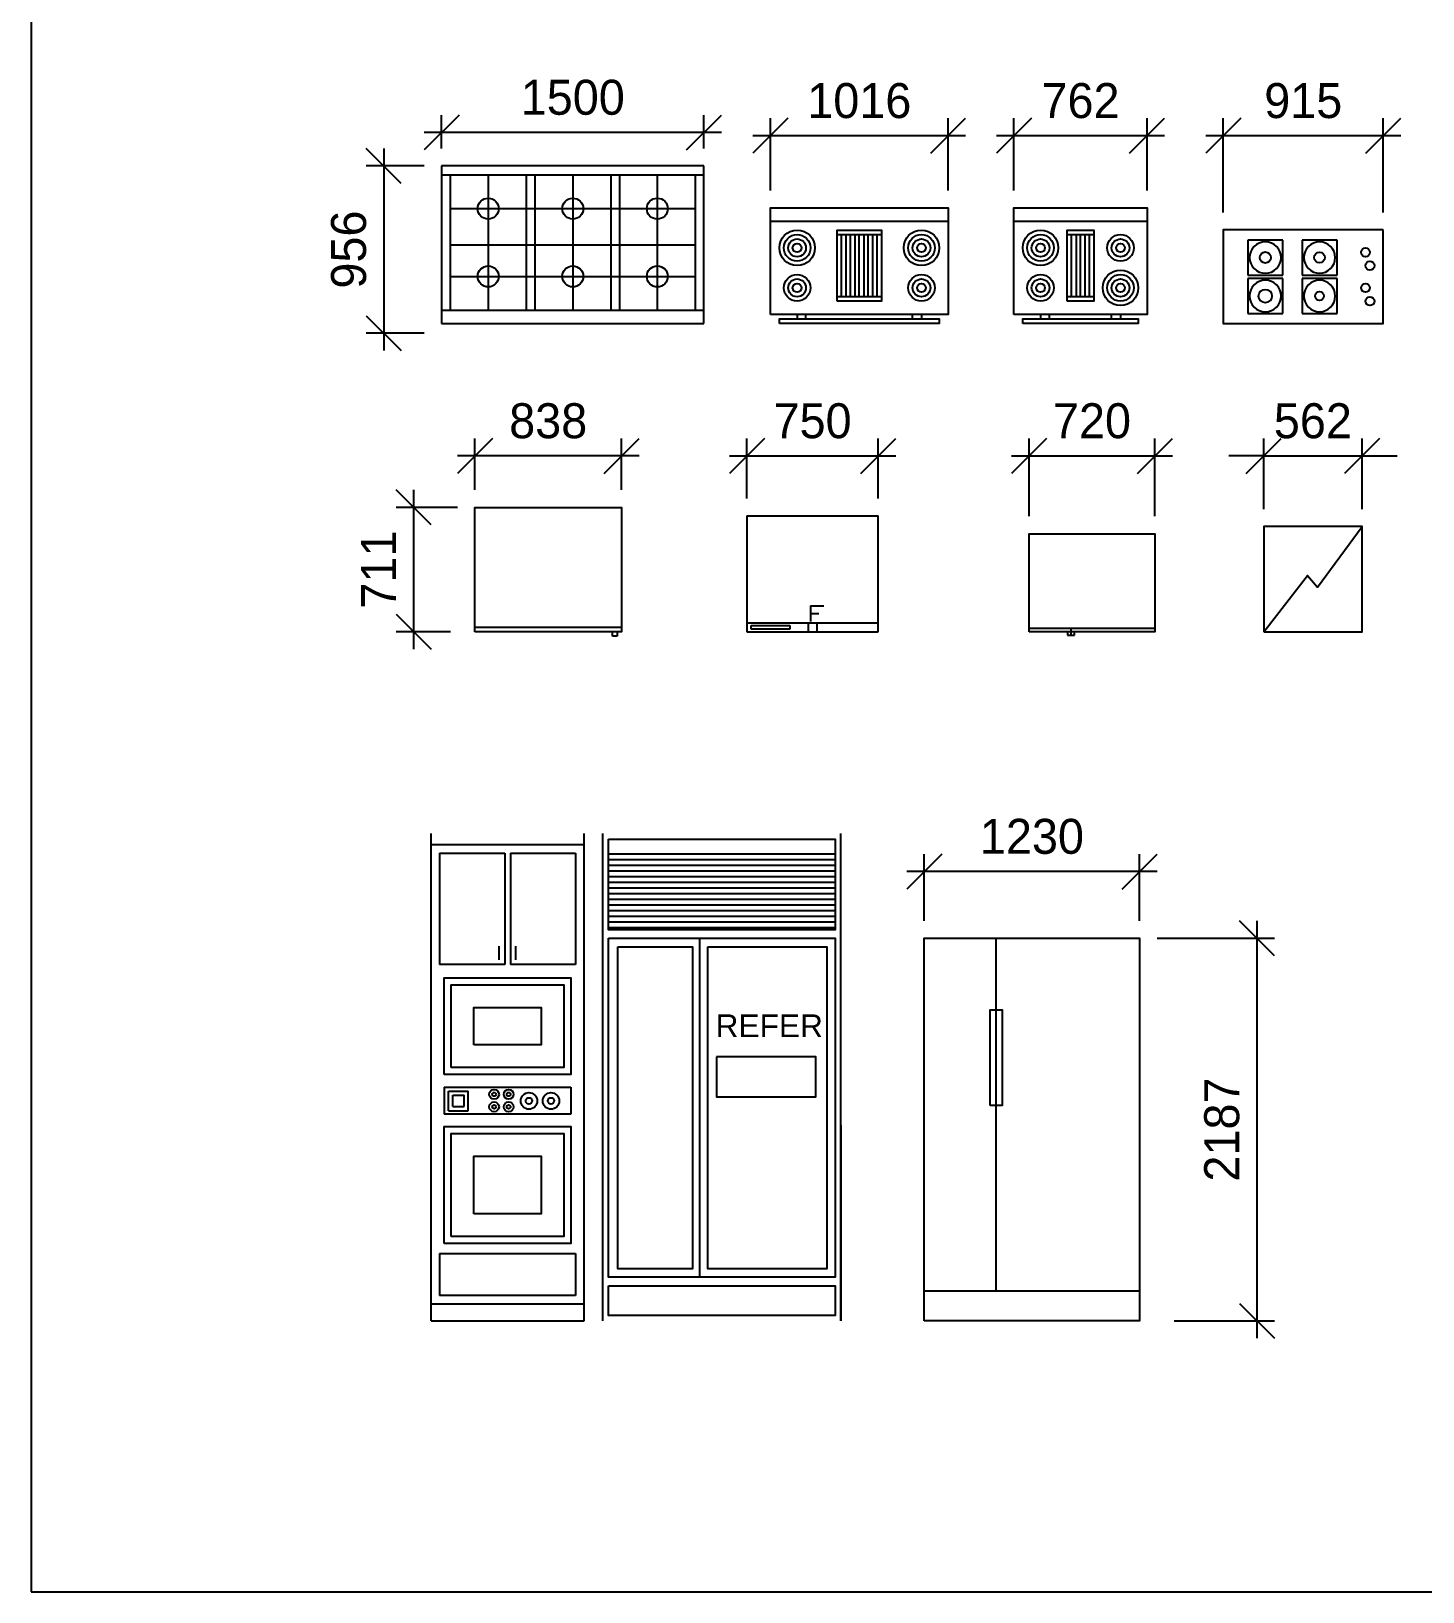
# Model space of a CAD drawing. Header units: millimetres. Extents: x 3103 to 179340, y -10977 to 70536.
# Drawn here: x 3103 to 11059, y 26462 to 35384 of the extents above; entities that cross this region are included whole.
import ezdxf

# ---------------------------------------------------------------- set-up
doc = ezdxf.new("R2010")
doc.units = ezdxf.units.MM
doc.header["$LTSCALE"] = 0.5
for name, color, linetype in [('kuhnja', 190, 'Continuous'), ('kuhnja-RefEdit0', 190, 'Continuous'), ('MEBEL', 1, 'Continuous')]:
    doc.layers.add(name, color=color, linetype=linetype)
doc.styles.add('NOTES', font='ARIAL.TTF', dxfattribs={"height": 4})
doc.styles.add('WROMLATS', font='wromlats.shx', dxfattribs={"bigfont": 'bigfont.shx'})
doc.dimstyles.new('juka', dxfattribs={"dimscale": 100, "dimtxt": 2, "dimasz": 2, "dimexe": 1, "dimexo": 1, "dimgap": 1, "dimtad": 1, "dimtoh": 1, "dimdec": 0, "dimzin": 0, "dimdsep": 46, "dimtxsty": 'WROMLATS', "dimblk": 'OBLIQUE', "dimcen": -3, "dimdle": 1, "dimclrd": 256, "dimclre": 256, "dimclrt": 256, "dimadec": 0, "dimazin": 0, "dimtfac": 1, "dimtdec": 0, "dimtix": 1, "dimtmove": 2, "dimatfit": 3, "dimldrblk": 'ORIGIN2', "dimfxl": 1, "dimtvp": 2.5, "dimtolj": 1, "dimtzin": 0, "dimarcsym": 0})

# ---------------------------------------------------------------- blocks, each defined once
blk = doc.blocks.new('Cooktop Gas 01_11')
at = {"layer": 'kuhnja', "linetype": 'Continuous'}
for p, q in [((1500, 900), (0, 900)), ((0, 900), (0, 0)), ((1500, 0), (1500, 900)), ((0, 850), (1500, 850)), ((50, 850), (50, 75)), ((266.7, 850), (266.7, 75)), ((483.3, 850), (483.3, 75)), ((533.3, 850), (533.3, 75)), ((750, 850), (750, 75)), ((966.7, 850), (966.7, 75)), ((1016.7, 850), (1016.7, 75)), ((1233.3, 850), (1233.3, 75)), ((1450, 850), (1450, 75)), ((50, 656.2), (1450, 656.2)), ((50, 450), (1450, 450)), ((50, 268.8), (1450, 268.8)), ((0, 75), (1500, 75)), ((0, 0), (1500, 0))]:
    blk.add_line(p, q, dxfattribs=at)
for centre in [(266.7, 656.2), (750, 656.2), (1233.3, 656.2), (266.7, 268.8), (750, 268.8), (1233.3, 268.8)]:
    blk.add_circle(centre, 60, dxfattribs=at)
blk = doc.blocks.new('Refrigerator-2 door - 36 in top')
at = {"layer": 'kuhnja'}
for p, q in [((0, -26.999999), (36, -26.999999)), ((11, -27.999999), (11, -28.999999)), ((11, -28.999999), (13, -28.999999)), ((12, -26.999999), (12, -28.999999)), ((13, -28.999999), (13, -27.999999))]:
    blk.add_line(p, q, dxfattribs=at)
blk.add_lwpolyline([(0, -27.999999), (0, 0), (36, 0), (36, -27.999999)], close=True, dxfattribs=at)
blk = doc.blocks.new('Refrigerator-2 door - 36 in front')
for p, q in [((12, 5), (12, 64)), ((0, 5), (36, 5))]:
    blk.add_line(p, q)
for points in [[(0, 0), (0, 64), (36, 64), (36, 0)], [(11, 36), (11, 52), (13, 52), (13, 36)]]:
    blk.add_lwpolyline(points, close=True)
blk = doc.blocks.new('REFRE2')
at = {"layer": 'kuhnja'}
blk.add_lwpolyline([(-562.5, -600.8), (-311, -278.5), (-255.2, -346.7), (0, 0)], dxfattribs=at)
blk.add_lwpolyline([(-562.5, -600.8), (0, -600.8), (0, 0), (-562.5, 0)], close=True, dxfattribs=at)
blk = doc.blocks.new('k_1')
at = {"layer": 'kuhnja'}
for p, q in [((-1016, -76.2), (0, -76.2)), ((-635, -152.4), (-381, -152.4)), ((-609.6, -508), (-609.6, -152.4)), ((-584.2, -152.4), (-584.2, -508)), ((-558.8, -508), (-558.8, -152.4)), ((-533.4, -152.4), (-533.4, -508)), ((-508, -508), (-508, -152.4)), ((-482.6, -152.4), (-482.6, -508)), ((-457.2, -508), (-457.2, -152.4)), ((-431.8, -152.4), (-431.8, -508)), ((-406.4, -508), (-406.4, -152.4)), ((-381, -508), (-635, -508)), ((-863.6, -609.6), (-863.6, -635)), ((-812.8, -635), (-812.8, -609.6)), ((-203.2, -635), (-203.2, -609.6)), ((-152.4, -609.6), (-152.4, -635))]:
    blk.add_line(p, q, dxfattribs=at)
for points in [[(-1016, -609.6), (-1016, 0), (0, 0), (0, -609.6)], [(-635, -533.4), (-635, -127), (-381, -127), (-381, -533.4)], [(-965.2, -660.4), (-965.2, -635), (-50.8, -635), (-50.8, -660.4)]]:
    blk.add_lwpolyline(points, close=True, dxfattribs=at)
for centre, radius in [((-863.6, -228.6), 101.6), ((-863.6, -228.6), 76.2), ((-863.6, -228.6), 50.8), ((-152.4, -228.6), 101.6), ((-152.4, -228.6), 76.2), ((-152.4, -228.6), 50.8), ((-863.6, -228.6), 25.4), ((-152.4, -228.6), 25.4), ((-863.6, -457.2), 76.2), ((-863.6, -457.2), 50.8), ((-863.6, -457.2), 25.4), ((-152.4, -457.2), 76.2), ((-152.4, -457.2), 50.8), ((-152.4, -457.2), 25.4)]:
    blk.add_circle(centre, radius, dxfattribs=at)
blk = doc.blocks.new('K_2')
at = {"layer": 'kuhnja'}
for p, q in [((-762, 533.4), (0, 533.4)), ((-457.2, 457.2), (-304.8, 457.2)), ((-431.8, 101.6), (-431.8, 457.2)), ((-406.4, 457.2), (-406.4, 101.6)), ((-381, 101.6), (-381, 457.2)), ((-355.6, 457.2), (-355.6, 101.6)), ((-330.2, 101.6), (-330.2, 457.2)), ((-304.8, 101.6), (-457.2, 101.6)), ((-609.6, 0), (-609.6, -25.4)), ((-558.8, -25.4), (-558.8, 0)), ((-203.2, -25.4), (-203.2, 0)), ((-152.4, 0), (-152.4, -25.4))]:
    blk.add_line(p, q, dxfattribs=at)
for points in [[(-762, 0), (-762, 609.6), (0, 609.6), (0, 0)], [(-457.2, 76.2), (-457.2, 482.6), (-304.8, 482.6), (-304.8, 76.2)], [(-711.2, -50.8), (-711.2, -25.4), (-50.8, -25.4), (-50.8, -50.8)]]:
    blk.add_lwpolyline(points, close=True, dxfattribs=at)
for centre, radius in [((-609.6, 381), 101.6), ((-609.6, 381), 76.2), ((-152.4, 381), 76.2), ((-609.6, 381), 50.8), ((-609.6, 381), 25.4), ((-152.4, 381), 50.8), ((-152.4, 381), 25.4), ((-609.6, 152.4), 76.2), ((-609.6, 152.4), 50.8), ((-152.4, 152.4), 101.6), ((-152.4, 152.4), 76.2), ((-152.4, 152.4), 50.8), ((-609.6, 152.4), 25.4), ((-152.4, 152.4), 25.4)]:
    blk.add_circle(centre, radius, dxfattribs=at)
blk = doc.blocks.new('K2-9')
at = {"layer": 'kuhnja-RefEdit0'}
for p, q in [((0, -685.8), (838.2, -685.8)), ((787.4, -736.6), (787.4, -711.2)), ((812.8, -711.2), (812.8, -736.6)), ((812.8, -736.6), (787.4, -736.6))]:
    blk.add_line(p, q, dxfattribs=at)
blk.add_lwpolyline([(0, -711.2), (0, 0), (838.2, 0), (838.2, -711.2)], close=True, dxfattribs=at)
blk = doc.blocks.new('*X556')
at = {"color": 0}
for p, q in [((124.86, 259), (164.86, 259)), ((124.86, 258), (164.86, 258)), ((124.86, 257), (164.86, 257)), ((124.86, 256), (164.86, 256)), ((124.86, 255), (164.86, 255)), ((124.86, 254), (164.86, 254)), ((124.86, 253), (164.86, 253)), ((124.86, 252), (164.86, 252)), ((124.86, 251), (164.86, 251)), ((124.86, 250), (164.86, 250)), ((124.86, 249), (164.86, 249)), ((124.86, 248), (164.86, 248)), ((124.86, 247), (164.86, 247)), ((124.86, 246), (164.86, 246))]:
    blk.add_line(p, q, dxfattribs=at)
blk = doc.blocks.new('pe')
at = {"layer": 'kuhnja'}
for p, q in [((140.6, 476.7), (140.6, 276.7)), ((340.6, 476.7), (140.6, 476.7)), ((340.6, 276.7), (340.6, 476.7)), ((450.6, 476.7), (450.6, 276.7)), ((650.6, 476.7), (450.6, 476.7)), ((650.6, 276.7), (650.6, 476.7)), ((140.6, 276.7), (340.6, 276.7)), ((450.6, 276.7), (650.6, 276.7)), ((140.6, 256.7), (140.6, 56.7)), ((340.6, 256.7), (140.6, 256.7)), ((340.6, 56.7), (340.6, 256.7)), ((450.6, 256.7), (450.6, 56.7)), ((650.6, 256.7), (450.6, 256.7)), ((650.6, 56.7), (650.6, 256.7)), ((140.6, 56.7), (340.6, 56.7)), ((450.6, 56.7), (650.6, 56.7))]:
    blk.add_line(p, q, dxfattribs=at)
blk.add_lwpolyline([(915, 535), (0, 535), (0, 0), (915, 0)], close=True, dxfattribs=at)
for centre, radius in [((240.6, 376.7), 31.8), ((550.6, 376.7), 30.5), ((813.4, 406.4), 25.4), ((838.8, 330.2), 25.4), ((240.6, 156.7), 38.1), ((550.6, 156.7), 25.4), ((813.4, 203.2), 25.4), ((838.8, 127), 25.4)]:
    blk.add_circle(centre, radius, dxfattribs=at)
for centre, start, end in [((240.6, 376.7), 0, 180), ((550.6, 376.7), 0, 180), ((240.6, 376.7), 180, 0), ((550.6, 376.7), 180, 0), ((240.6, 156.7), 0, 180), ((550.6, 156.7), 0, 180), ((240.6, 156.7), 180, 0), ((550.6, 156.7), 180, 0)]:
    blk.add_arc(centre, 90, start, end, dxfattribs=at)
blk = doc.blocks.new('_Oblique')
at = {"color": 0, "lineweight": -2}
blk.add_line((-0.5, -0.5), (0.5, 0.5), dxfattribs=at)
blk = doc.blocks.new('*D795')
at = {"layer": 'Defpoints', "color": 0, "transparency": 16777216}
for p in [(7329.2, 34786.1), (7329.2, 34373.9), (8345.2, 34373.9)]:
    blk.add_point(p, dxfattribs=at)
at = {"layer": 'MEBEL', "lineweight": -2, "transparency": 16777216}
for p, q in [((7329.2, 34473.9), (7329.2, 34886.1)), ((8345.2, 34473.9), (8345.2, 34886.1)), ((8445.2, 34786.1), (7229.2, 34786.1))]:
    blk.add_line(p, q, dxfattribs=at)
at = {"layer": 'MEBEL', "lineweight": -2, "transparency": 16777216, "xscale": 200, "yscale": 200, "zscale": 200, "rotation": 180}
blk.add_blockref('_Oblique', (7329.2, 34786.1), dxfattribs=at)
at = {"layer": 'MEBEL', "lineweight": -2, "transparency": 16777216, "xscale": 200, "yscale": 200, "zscale": 200}
blk.add_blockref('_Oblique', (8345.2, 34786.1), dxfattribs=at)
at = {"layer": 'MEBEL', "transparency": 16777216, "insert": (7837.2, 34986.1), "char_height": 200, "attachment_point": 5, "style": 'WROMLATS'}
blk.add_mtext('\\A1;1016', dxfattribs=at)
blk = doc.blocks.new('_Origin2')
at = {"color": 0, "linetype": 'ByBlock', "lineweight": -2}
blk.add_line((-0.5, 0), (-1, 0), dxfattribs=at)
for radius in [0.5, 0.25]:
    blk.add_circle((0, 0), radius, dxfattribs=at)
blk = doc.blocks.new('*D796')
at = {"layer": 'Defpoints', "color": 0, "transparency": 16777216}
for p in [(8720.8, 34786.1), (8720.8, 34373.9), (9482.8, 34373.9)]:
    blk.add_point(p, dxfattribs=at)
at = {"layer": 'MEBEL', "lineweight": -2, "transparency": 16777216}
for p, q in [((8720.8, 34473.9), (8720.8, 34886.1)), ((9482.8, 34473.9), (9482.8, 34886.1)), ((9582.8, 34786.1), (8620.8, 34786.1))]:
    blk.add_line(p, q, dxfattribs=at)
at = {"layer": 'MEBEL', "lineweight": -2, "transparency": 16777216, "xscale": 200, "yscale": 200, "zscale": 200, "rotation": 180}
blk.add_blockref('_Oblique', (8720.8, 34786.1), dxfattribs=at)
at = {"layer": 'MEBEL', "lineweight": -2, "transparency": 16777216, "xscale": 200, "yscale": 200, "zscale": 200}
blk.add_blockref('_Oblique', (9482.8, 34786.1), dxfattribs=at)
at = {"layer": 'MEBEL', "transparency": 16777216, "insert": (9101.8, 34986.1), "char_height": 200, "attachment_point": 5, "style": 'WROMLATS'}
blk.add_mtext('\\A1;762', dxfattribs=at)
blk = doc.blocks.new('*D797')
at = {"layer": 'Defpoints', "color": 0, "transparency": 16777216}
for p in [(9917.6, 34786.1), (9917.6, 34248.5), (10832.6, 34248.5)]:
    blk.add_point(p, dxfattribs=at)
at = {"layer": 'MEBEL', "lineweight": -2, "transparency": 16777216}
for p, q in [((9917.6, 34348.5), (9917.6, 34886.1)), ((10832.6, 34348.5), (10832.6, 34886.1)), ((10932.6, 34786.1), (9817.6, 34786.1))]:
    blk.add_line(p, q, dxfattribs=at)
at = {"layer": 'MEBEL', "lineweight": -2, "transparency": 16777216, "xscale": 200, "yscale": 200, "zscale": 200, "rotation": 180}
blk.add_blockref('_Oblique', (9917.6, 34786.1), dxfattribs=at)
at = {"layer": 'MEBEL', "lineweight": -2, "transparency": 16777216, "xscale": 200, "yscale": 200, "zscale": 200}
blk.add_blockref('_Oblique', (10832.6, 34786.1), dxfattribs=at)
at = {"layer": 'MEBEL', "transparency": 16777216, "insert": (10375.1, 34986.1), "char_height": 200, "attachment_point": 5, "style": 'WROMLATS'}
blk.add_mtext('\\A1;915', dxfattribs=at)
blk = doc.blocks.new('*D799')
at = {"layer": 'Defpoints', "color": 0, "transparency": 16777216}
for p in [(5449.1, 34805), (5449.1, 34613.5), (6949.1, 34613.5)]:
    blk.add_point(p, dxfattribs=at)
at = {"layer": 'MEBEL', "lineweight": -2, "transparency": 16777216}
for p, q in [((5449.1, 34713.5), (5449.1, 34905)), ((6949.1, 34713.5), (6949.1, 34905)), ((7049.1, 34805), (5349.1, 34805))]:
    blk.add_line(p, q, dxfattribs=at)
at = {"layer": 'MEBEL', "lineweight": -2, "transparency": 16777216, "xscale": 200, "yscale": 200, "zscale": 200, "rotation": 180}
blk.add_blockref('_Oblique', (5449.1, 34805), dxfattribs=at)
at = {"layer": 'MEBEL', "lineweight": -2, "transparency": 16777216, "xscale": 200, "yscale": 200, "zscale": 200}
blk.add_blockref('_Oblique', (6949.1, 34805), dxfattribs=at)
at = {"layer": 'MEBEL', "transparency": 16777216, "insert": (6199.1, 35005), "char_height": 200, "attachment_point": 5, "style": 'WROMLATS'}
blk.add_mtext('\\A1;1500', dxfattribs=at)
blk = doc.blocks.new('*D800')
at = {"layer": 'Defpoints', "color": 0, "transparency": 16777216}
for p in [(5449.1, 34613.5), (5118.6, 33657.7), (5449.1, 33657.7)]:
    blk.add_point(p, dxfattribs=at)
at = {"layer": 'MEBEL', "lineweight": -2, "transparency": 16777216}
for p, q in [((5118.6, 34713.5), (5118.6, 33557.7)), ((5349.1, 34613.5), (5018.6, 34613.5)), ((5349.1, 33657.7), (5018.6, 33657.7))]:
    blk.add_line(p, q, dxfattribs=at)
at = {"layer": 'MEBEL', "lineweight": -2, "transparency": 16777216, "xscale": 200, "yscale": 200, "zscale": 200}
for p, rotation in [((5118.6, 34613.5), 90), ((5118.6, 33657.7), 270)]:
    blk.add_blockref('_Oblique', p, dxfattribs=dict(at, rotation=rotation))
at = {"layer": 'MEBEL', "transparency": 16777216, "insert": (4918.6, 34135.6), "char_height": 200, "attachment_point": 5, "rotation": 90, "style": 'WROMLATS'}
blk.add_mtext('\\A1;956', dxfattribs=at)
blk = doc.blocks.new('*D801')
at = {"layer": 'Defpoints', "color": 0, "transparency": 16777216}
for p in [(5639.5, 32955.7), (5639.5, 32661.8), (6477.7, 32661.8)]:
    blk.add_point(p, dxfattribs=at)
at = {"layer": 'MEBEL', "lineweight": -2, "transparency": 16777216}
for p, q in [((5639.5, 32761.8), (5639.5, 33055.7)), ((6477.7, 32761.8), (6477.7, 33055.7)), ((6577.7, 32955.7), (5539.5, 32955.7))]:
    blk.add_line(p, q, dxfattribs=at)
at = {"layer": 'MEBEL', "lineweight": -2, "transparency": 16777216, "xscale": 200, "yscale": 200, "zscale": 200, "rotation": 180}
blk.add_blockref('_Oblique', (5639.5, 32955.7), dxfattribs=at)
at = {"layer": 'MEBEL', "lineweight": -2, "transparency": 16777216, "xscale": 200, "yscale": 200, "zscale": 200}
blk.add_blockref('_Oblique', (6477.7, 32955.7), dxfattribs=at)
at = {"layer": 'MEBEL', "transparency": 16777216, "insert": (6058.6, 33155.7), "char_height": 200, "attachment_point": 5, "style": 'WROMLATS'}
blk.add_mtext('\\A1;838', dxfattribs=at)
blk = doc.blocks.new('*D802')
at = {"layer": 'Defpoints', "color": 0, "transparency": 16777216}
for p in [(5639.5, 32661.8), (5289.3, 31950.6), (5600.8, 31950.6)]:
    blk.add_point(p, dxfattribs=at)
at = {"layer": 'MEBEL', "lineweight": -2, "transparency": 16777216}
for p, q in [((5289.3, 32761.8), (5289.3, 31850.6)), ((5539.5, 32661.8), (5189.3, 32661.8)), ((5500.8, 31950.6), (5189.3, 31950.6))]:
    blk.add_line(p, q, dxfattribs=at)
at = {"layer": 'MEBEL', "lineweight": -2, "transparency": 16777216, "xscale": 200, "yscale": 200, "zscale": 200}
for p, rotation in [((5289.3, 32661.8), 90), ((5289.3, 31950.6), 270)]:
    blk.add_blockref('_Oblique', p, dxfattribs=dict(at, rotation=rotation))
at = {"layer": 'MEBEL', "transparency": 16777216, "insert": (5089.3, 32306.2), "char_height": 200, "attachment_point": 5, "rotation": 90, "style": 'WROMLATS'}
blk.add_mtext('\\A1;711', dxfattribs=at)
blk = doc.blocks.new('*D803')
at = {"layer": 'Defpoints', "color": 0, "transparency": 16777216}
for p in [(7945.1, 32955.7), (7195.1, 32612.7), (7945.1, 32612.7)]:
    blk.add_point(p, dxfattribs=at)
at = {"layer": 'MEBEL', "lineweight": -2, "transparency": 16777216}
for p, q in [((7195.1, 32712.7), (7195.1, 33055.7)), ((7945.1, 32712.7), (7945.1, 33055.7)), ((7095.1, 32955.7), (8045.1, 32955.7))]:
    blk.add_line(p, q, dxfattribs=at)
at = {"layer": 'MEBEL', "lineweight": -2, "transparency": 16777216, "xscale": 200, "yscale": 200, "zscale": 200, "rotation": 180}
blk.add_blockref('_Oblique', (7195.1, 32955.7), dxfattribs=at)
at = {"layer": 'MEBEL', "lineweight": -2, "transparency": 16777216, "xscale": 200, "yscale": 200, "zscale": 200}
blk.add_blockref('_Oblique', (7945.1, 32955.7), dxfattribs=at)
at = {"layer": 'MEBEL', "transparency": 16777216, "insert": (7570.1, 33155.7), "char_height": 200, "attachment_point": 5, "style": 'WROMLATS'}
blk.add_mtext('\\A1;750', dxfattribs=at)
blk = doc.blocks.new('*D804')
at = {"layer": 'Defpoints', "color": 0, "transparency": 16777216}
for p in [(9527.4, 32955.7), (8807.4, 32510.6), (9527.4, 32510.6)]:
    blk.add_point(p, dxfattribs=at)
at = {"layer": 'MEBEL', "lineweight": -2, "transparency": 16777216}
for p, q in [((8807.4, 32610.6), (8807.4, 33055.7)), ((9527.4, 32610.6), (9527.4, 33055.7)), ((8707.4, 32955.7), (9627.4, 32955.7))]:
    blk.add_line(p, q, dxfattribs=at)
at = {"layer": 'MEBEL', "lineweight": -2, "transparency": 16777216, "xscale": 200, "yscale": 200, "zscale": 200, "rotation": 180}
blk.add_blockref('_Oblique', (8807.4, 32955.7), dxfattribs=at)
at = {"layer": 'MEBEL', "lineweight": -2, "transparency": 16777216, "xscale": 200, "yscale": 200, "zscale": 200}
blk.add_blockref('_Oblique', (9527.4, 32955.7), dxfattribs=at)
at = {"layer": 'MEBEL', "transparency": 16777216, "insert": (9167.4, 33155.7), "char_height": 200, "attachment_point": 5, "style": 'WROMLATS'}
blk.add_mtext('\\A1;720', dxfattribs=at)
blk = doc.blocks.new('*D805')
at = {"layer": 'Defpoints', "color": 0, "transparency": 16777216}
for p in [(10711.4, 32955.7), (10148.9, 32551.5), (10711.4, 32551.5)]:
    blk.add_point(p, dxfattribs=at)
at = {"layer": 'MEBEL', "lineweight": -2, "transparency": 16777216}
for p, q in [((10148.9, 32651.5), (10148.9, 33055.7)), ((10711.4, 32651.5), (10711.4, 33055.7)), ((10148.9, 32955.7), (9948.9, 32955.7)), ((10148.9, 32955.7), (10711.4, 32955.7)), ((10711.4, 32955.7), (10911.4, 32955.7))]:
    blk.add_line(p, q, dxfattribs=at)
at = {"layer": 'MEBEL', "lineweight": -2, "transparency": 16777216, "xscale": 200, "yscale": 200, "zscale": 200}
blk.add_blockref('_Oblique', (10148.9, 32955.7), dxfattribs=at)
at = {"layer": 'MEBEL', "lineweight": -2, "transparency": 16777216, "xscale": 200, "yscale": 200, "zscale": 200, "rotation": 180}
blk.add_blockref('_Oblique', (10711.4, 32955.7), dxfattribs=at)
at = {"layer": 'MEBEL', "transparency": 16777216, "insert": (10430.1, 33155.7), "char_height": 200, "attachment_point": 5, "style": 'WROMLATS'}
blk.add_mtext('\\A1;562', dxfattribs=at)
blk = doc.blocks.new('*D813')
at = {"layer": 'Defpoints', "color": 0, "transparency": 16777216}
for p in [(9439.3, 30198.6), (9536.3, 28011.1), (10110.3, 28011.1)]:
    blk.add_point(p, dxfattribs=at)
at = {"layer": 'MEBEL', "lineweight": -2, "transparency": 16777216}
for p, q in [((10110.3, 30298.6), (10110.3, 27911.1)), ((9539.3, 30198.6), (10210.3, 30198.6)), ((9636.3, 28011.1), (10210.3, 28011.1))]:
    blk.add_line(p, q, dxfattribs=at)
at = {"layer": 'MEBEL', "lineweight": -2, "transparency": 16777216, "xscale": 200, "yscale": 200, "zscale": 200}
for p, rotation in [((10110.3, 30198.6), 90), ((10110.3, 28011.1), 270)]:
    blk.add_blockref('_Oblique', p, dxfattribs=dict(at, rotation=rotation))
at = {"layer": 'MEBEL', "transparency": 16777216, "insert": (9910.3, 29104.8), "char_height": 200, "attachment_point": 5, "rotation": 90, "style": 'WROMLATS'}
blk.add_mtext('\\A1;2187', dxfattribs=at)
blk = doc.blocks.new('xol')
at = {"layer": 'kuhnja'}
for p, q in [((0, 0), (0, -662.1)), ((0, 0), (750, 0)), ((750, -662.1), (750, 0)), ((362.2, -513.7), (362.2, -603.2)), ((362.2, -513.7), (438.8, -513.7)), ((0, -611.6), (750, -611.6)), ((350, -611.6), (350, -662.1)), ((362.2, -558.4), (409.9, -558.4)), ((400, -611.6), (400, -662.1)), ((0, -662.1), (750, -662.1)), ((23.5, -647.9), (23.5, -627.2)), ((23.5, -627.2), (244.8, -627.2)), ((244.8, -647.9), (23.5, -647.9)), ((244.8, -627.2), (244.8, -647.9))]:
    blk.add_line(p, q, dxfattribs=at)
blk = doc.blocks.new('*D814')
at = {"layer": 'Defpoints', "color": 0, "transparency": 16777216}
for p in [(8208.9, 30579.7), (8208.9, 30198.6), (9439.3, 30198.6)]:
    blk.add_point(p, dxfattribs=at)
at = {"layer": 'MEBEL', "lineweight": -2, "transparency": 16777216}
for p, q in [((8208.9, 30298.6), (8208.9, 30679.7)), ((9439.3, 30298.6), (9439.3, 30679.7)), ((9539.3, 30579.7), (8108.9, 30579.7))]:
    blk.add_line(p, q, dxfattribs=at)
at = {"layer": 'MEBEL', "lineweight": -2, "transparency": 16777216, "xscale": 200, "yscale": 200, "zscale": 200, "rotation": 180}
blk.add_blockref('_Oblique', (8208.9, 30579.7), dxfattribs=at)
at = {"layer": 'MEBEL', "lineweight": -2, "transparency": 16777216, "xscale": 200, "yscale": 200, "zscale": 200}
blk.add_blockref('_Oblique', (9439.3, 30579.7), dxfattribs=at)
at = {"layer": 'MEBEL', "transparency": 16777216, "insert": (8824.1, 30779.7), "char_height": 200, "attachment_point": 5, "style": 'WROMLATS'}
blk.add_mtext('\\A1;1230', dxfattribs=at)

msp = doc.modelspace()

# ---------------------------------------------------------------- linework, layer by layer
at = {"layer": 'MEBEL'}
for p, q in [((5388.7, 28011.1), (5388.7, 30797.5)), ((6263.5, 30732.7), (6263.5, 30797.5)), ((6371.4, 28011.1), (6371.4, 30797.5)), ((7732.2, 28011.1), (7732.2, 30797.5)), ((6263.5, 30732.7), (5388.7, 30732.7)), ((6263.5, 28011.1), (6263.5, 30732.7)), ((5437.3, 30684.1), (5437.3, 30048.1)), ((5437.3, 30684.1), (5809.9, 30684.1)), ((5809.9, 30684.1), (5809.9, 30048.1)), ((5842.3, 30684.1), (5842.3, 30048.1)), ((5842.3, 30684.1), (6214.9, 30684.1)), ((6214.9, 30684.1), (6214.9, 30048.1)), ((6923.4, 30198.3), (6923.4, 28260.1)), ((5778.7, 30075.3), (5778.7, 30152.8)), ((5873.5, 30075.3), (5873.5, 30152.8)), ((5809.9, 30048.1), (5437.3, 30048.1)), ((6214.9, 30048.1), (5842.3, 30048.1)), ((5463.5, 29346.2), (6188.7, 29346.2)), ((5463.5, 29346.2), (5463.5, 29192.1)), ((5488.6, 29325.1), (5602, 29325.1)), ((5488.6, 29211.7), (5488.6, 29325.1)), ((5512.9, 29300.8), (5577.7, 29300.8)), ((5512.9, 29236), (5512.9, 29300.8)), ((5577.7, 29236), (5577.7, 29300.8)), ((5602, 29211.7), (5602, 29325.1)), ((6188.7, 29346.2), (6188.7, 29192.1)), ((6188.7, 29192.1), (5463.5, 29192.1)), ((5488.6, 29211.7), (5602, 29211.7)), ((5512.9, 29236), (5577.7, 29236)), ((7732.2, 29128.9), (7732.2, 28011.1)), ((5437.3, 28397), (5437.3, 28156.9)), ((5437.3, 28397), (6214.9, 28397)), ((6214.9, 28397), (6214.9, 28156.9)), ((5388.7, 28108.3), (6263.5, 28108.3)), ((6214.9, 28156.9), (5437.3, 28156.9)), ((5388.7, 28011.1), (6263.5, 28011.1))]:
    msp.add_line(p, q, dxfattribs=at)
for points in [[(3103, 26462.1), (30399.5, 26462.1), (30399.5, 55020.6), (3103, 55020.6)], [(6403.8, 30765.1), (7699.8, 30765.1), (7699.8, 30246.7), (6403.8, 30246.7)], [(6403.8, 30198.3), (7699.8, 30198.3), (7699.8, 28260.1), (6403.8, 28260.1)], [(6456.7, 30149.7), (6884.2, 30149.7), (6884.2, 28308.7), (6456.7, 28308.7)], [(6972, 30149.7), (7651.2, 30149.7), (7651.2, 28308.7), (6972, 28308.7)], [(5463.5, 29419.3), (5463.5, 29973), (6188.7, 29973), (6188.7, 29419.3)], [(5504, 29459.8), (5504, 29932.5), (6148.2, 29932.5), (6148.2, 29459.8)], [(5633.6, 29589.4), (5633.6, 29802.9), (6018.6, 29802.9), (6018.6, 29589.4)], [(7020.4, 29521.2), (7020.4, 29291.6), (7589, 29291.6), (7589, 29521.2)], [(5463.5, 28453), (5463.5, 29122.1), (6188.7, 29122.1), (6188.7, 28453)], [(5504, 28493.5), (5504, 29081.6), (6148.2, 29081.6), (6148.2, 28493.5)], [(5633.6, 28623.1), (5633.6, 28952), (6018.6, 28952), (6018.6, 28623.1)], [(6403.8, 28211.7), (7699.8, 28211.7), (7699.8, 28041.7), (6403.8, 28041.7)]]:
    msp.add_lwpolyline(points, close=True, dxfattribs=at)
for centre, radius in [((5749.5, 29305.7), 28), ((5749.5, 29305.7), 10.9), ((5832.4, 29305.7), 28), ((5832.4, 29305.7), 10.9), ((5948.5, 29268.4), 47.2), ((5948.5, 29268.4), 18.3), ((6074.6, 29268.4), 47.2), ((6074.6, 29268.4), 18.3), ((5749.5, 29234.6), 28), ((5749.5, 29234.6), 10.9), ((5832.4, 29234.6), 28), ((5832.4, 29234.6), 10.9)]:
    msp.add_circle(centre, radius, dxfattribs=at)

# ---------------------------------------------------------------- block references
for name, p in [('Cooktop Gas 01_11', (5449.1, 33713.5)), ('k_1', (8345.2, 34373.9)), ('K_2', (9482.8, 33764.3)), ('pe', (9917.6, 33713.5)), ('K2-9', (5639.5, 32661.8)), ('xol', (7195.1, 32612.7)), ('REFRE2', (10711.4, 32551.5))]:
    msp.add_blockref(name, p, dxfattribs=at)
for name, p, xscale, yscale, zscale in [('Refrigerator-2 door - 36 in top', (8807.4, 32510.6), 20, 20, 20), ('*X556', (2358.3, 22289), 32.40000000000146, 32.40000000000146, 32.40000000000146), ('Refrigerator-2 door - 36 in front', (8208.9, 28011.1), 34.17898594118742, 34.17898594118742, 34.17898594118742)]:
    msp.add_blockref(name, p, dxfattribs=dict(at, xscale=xscale, yscale=yscale, zscale=zscale))

# ---------------------------------------------------------------- texts
at = {"layer": 'MEBEL', "style": 'NOTES'}
msp.add_text('REFER', height=129.6, dxfattribs=at).set_placement((7015.6, 29633.5))

# ---------------------------------------------------------------- dimensions: what is measured, and where the dimension line sits
at = {"layer": 'MEBEL'}
for base, p1, p2, picture, middle in [((5449.1, 34805), (6949.1, 34613.5), (5449.1, 34613.5), '*D799', (6199.1, 35005)), ((7329.2, 34786.1), (8345.2, 34373.9), (7329.2, 34373.9), '*D795', (7837.2, 34986.1)), ((8720.8, 34786.1), (9482.8, 34373.9), (8720.8, 34373.9), '*D796', (9101.8, 34986.1)), ((9917.6, 34786.1), (10832.6, 34248.5), (9917.6, 34248.5), '*D797', (10375.1, 34986.1)), ((5639.5, 32955.7), (6477.7, 32661.8), (5639.5, 32661.8), '*D801', (6058.6, 33155.7)), ((7945.1, 32955.7), (7195.1, 32612.7), (7945.1, 32612.7), '*D803', (7570.1, 33155.7)), ((9527.4, 32955.7), (8807.4, 32510.6), (9527.4, 32510.6), '*D804', (9167.4, 33155.7)), ((10711.3887, 32955.7287), (10148.9079, 32551.4678), (10711.3887, 32551.4678), '*D805', (10430.1483, 33155.7287)), ((8208.9, 30579.7), (9439.3, 30198.6), (8208.9, 30198.6), '*D814', (8824.1, 30779.7))]:
    dim = msp.add_linear_dim(base=base, p1=p1, p2=p2, dimstyle='juka', dxfattribs=at)
    dim.commit()
    dim.dimension.update_dxf_attribs({"geometry": picture, "text_midpoint": middle})
for base, p1, p2, picture, middle in [((5118.6, 33657.7), (5449.1, 34613.5), (5449.1, 33657.7), '*D800', (4918.6, 34135.6)), ((5289.3, 31950.6), (5639.5, 32661.8), (5600.8, 31950.6), '*D802', (5089.3, 32306.2)), ((10110.2714, 28011.1173), (9439.3163, 30198.5724), (9536.3141, 28011.1173), '*D813', (9910.2714, 29104.8448))]:
    dim = msp.add_linear_dim(base=base, p1=p1, p2=p2, angle=90, dimstyle='juka', dxfattribs=at)
    dim.commit()
    dim.dimension.update_dxf_attribs({"geometry": picture, "text_midpoint": middle})

doc.saveas('drawing.dxf')
